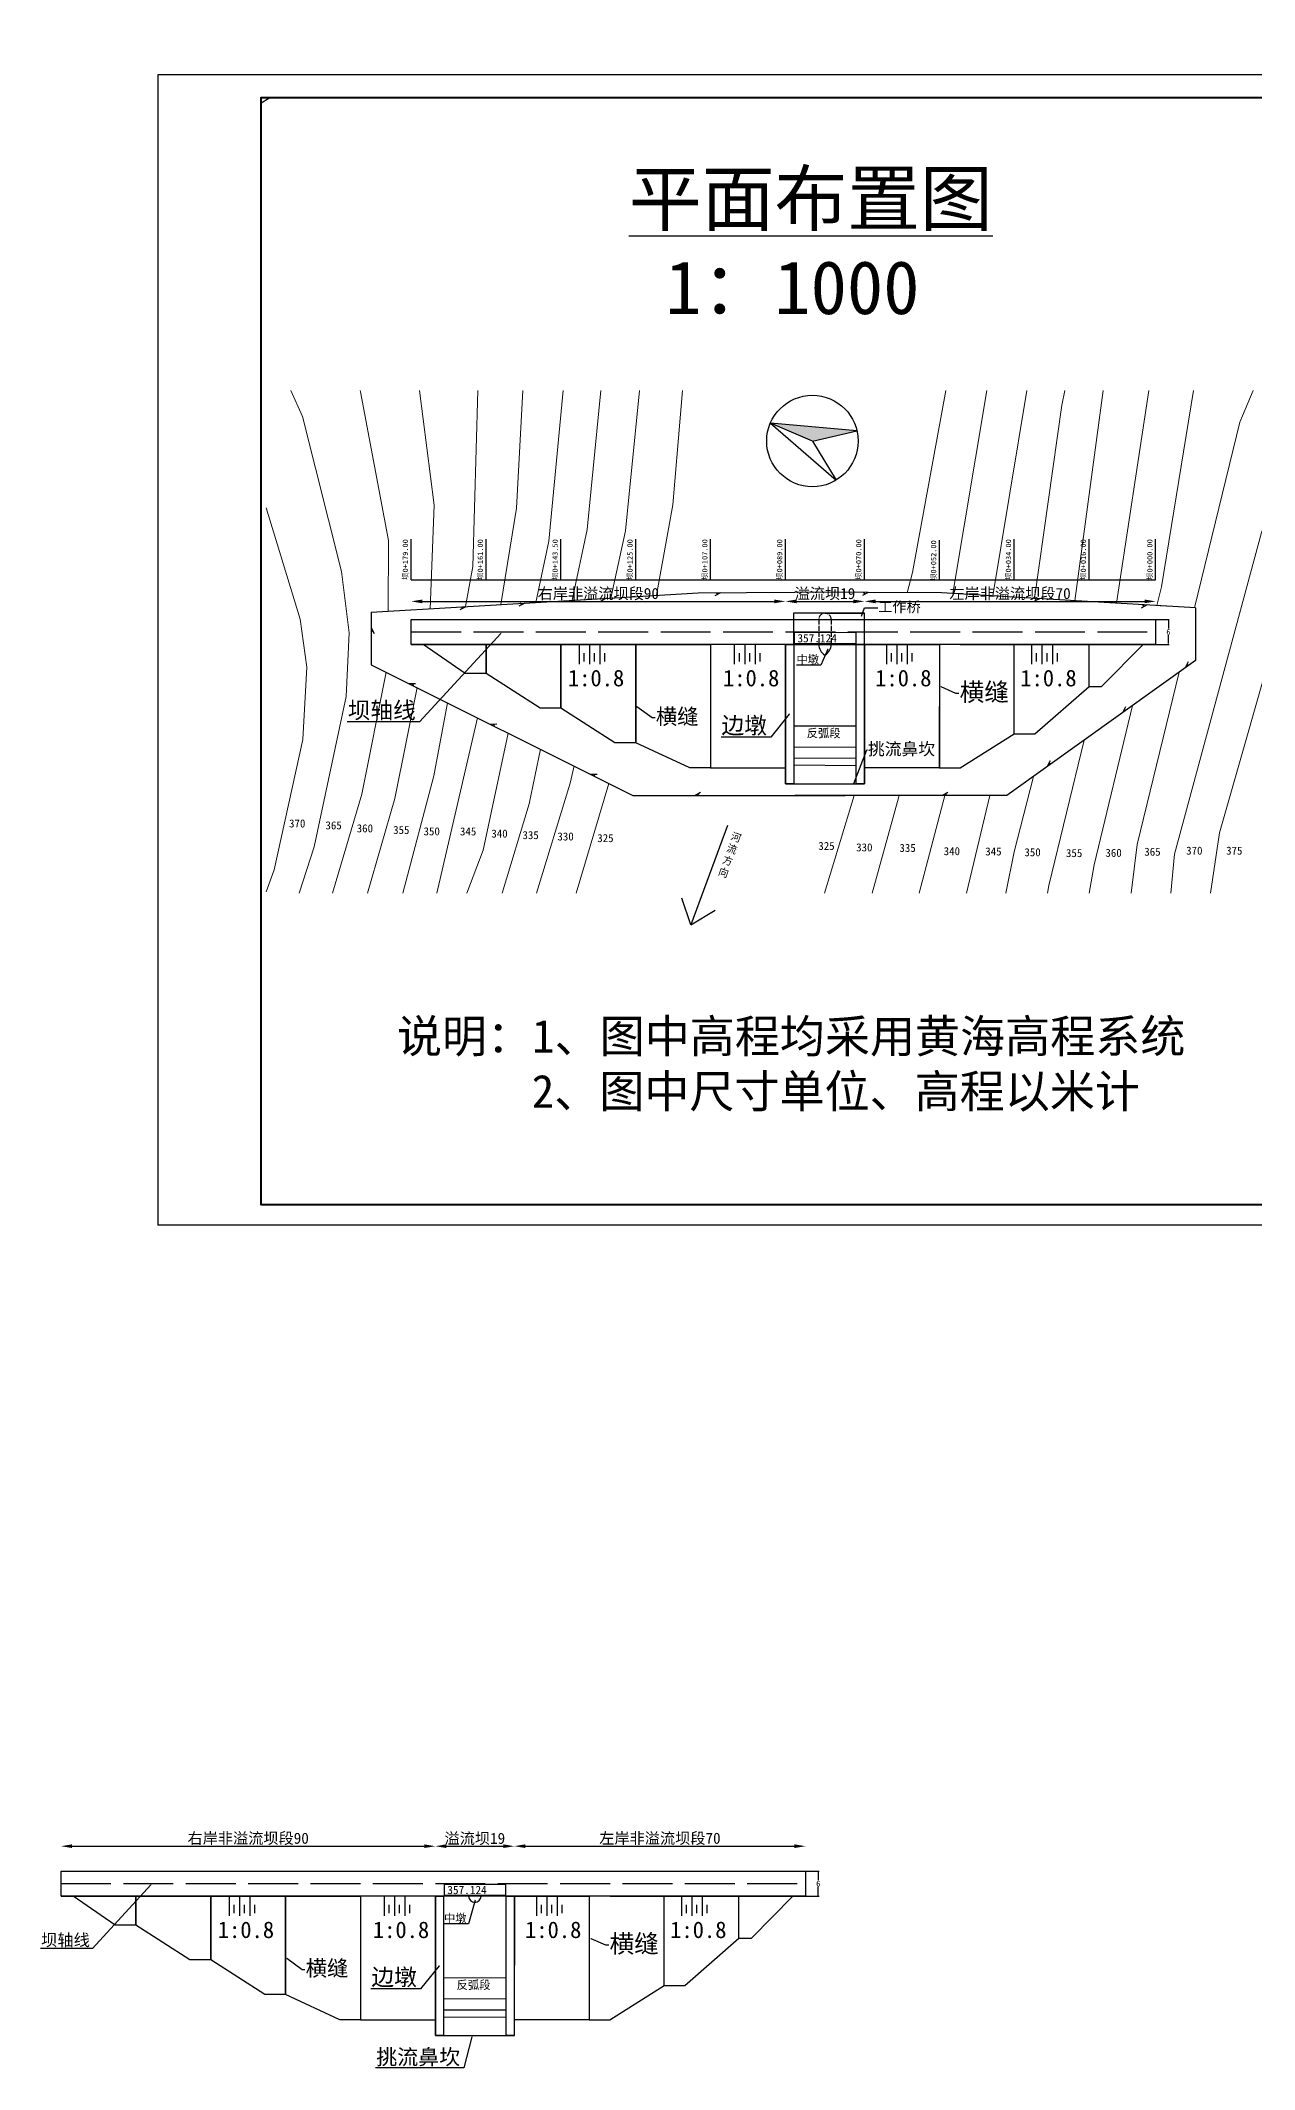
# Model space of a CAD drawing. Extents: x -40496 to 18830, y -938 to 396008.
# Drawn here: x 2795.4 to 3087.3, y -377.3 to 110.3 of the extents above; entities that cross this region are included whole.
import ezdxf
from ezdxf import colors
from ezdxf.entities.mleader import LeaderData, LeaderLine
from ezdxf.math import Vec2, Vec3

# ---------------------------------------------------------------- set-up
doc = ezdxf.new("R2010")
doc.units = 0
doc.header["$MEASUREMENT"] = 0
doc.linetypes.add('ACAD_ISO02W100', pattern=[15, 12, -3])
for name, color, linetype in [('Contour_Line_Intermediate', 7, 'Continuous'), ('Contour_Line_Major', 7, 'Continuous'), ('Contour_Line_Minor', 7, 'Continuous')]:
    doc.layers.add(name, color=color, linetype=linetype)
doc.styles.get("Standard").update_dxf_attribs({"font": 'simfang.ttf'})
doc.dimstyles.get("Standard").update_dxf_attribs({"dimtxt": 0.1, "dimasz": 0.18, "dimexe": 0.18, "dimexo": 0.0625, "dimgap": 0.09, "dimtad": 1, "dimtih": 1, "dimtoh": 1, "dimdec": 4, "dimzin": 0, "dimdsep": 46, "dimtxsty": 'Standard', "dimcen": 0.09, "dimadec": 0, "dimazin": 0, "dimtfac": 1, "dimtdec": 4, "dimtofl": 0, "dimtmove": 0, "dimatfit": 3, "dimfxl": 1, "dimtolj": 1, "dimtzin": 0, "dimarcsym": 0})

# ---------------------------------------------------------------- blocks, each defined once
blk = doc.blocks.new('*D15')
at = {"color": 0, "lineweight": -2, "transparency": 16777216}
for p, q in [((2909.34, 3008.53), (2909.34, 9302.06)), ((2979.34, 3008.22), (2979.34, 9302.06)), ((2912.01, -323.6), (2976.66, -323.6))]:
    blk.add_line(p, q, dxfattribs=at)
at = {"color": 0, "transparency": 16777216}
for points in [[(2912.01, -323.16), (2912.01, -324.05), (2909.34, -323.6)], [(2976.66, -323.16), (2976.66, -324.05), (2979.34, -323.6)]]:
    blk.add_solid(points, dxfattribs=at)
at = {"layer": 'Defpoints', "color": 0, "transparency": 16777216}
for p in [(2979.34, -323.6), (2909.34, -333.72), (2979.34, -334.02)]:
    blk.add_point(p, dxfattribs=at)
at = {"color": 0, "transparency": 16777216, "insert": (2944.34, -321.85), "char_height": 2.6738, "attachment_point": 5}
blk.add_mtext('\\A1;{\\fSimSun|b0|i0|c134|p2;左岸非溢流坝段}70', dxfattribs=at)
blk = doc.blocks.new('*D16')
at = {"color": 0, "lineweight": -2, "transparency": 16777216}
for p, q in [((2800.34, 3008.5), (2800.34, 9302.05)), ((2890.34, 3008.11), (2890.34, 9302.05)), ((2803.01, -323.61), (2887.66, -323.61))]:
    blk.add_line(p, q, dxfattribs=at)
at = {"color": 0, "transparency": 16777216}
for points in [[(2803.01, -323.16), (2803.01, -324.05), (2800.34, -323.61)], [(2887.66, -323.16), (2887.66, -324.05), (2890.34, -323.61)]]:
    blk.add_solid(points, dxfattribs=at)
at = {"layer": 'Defpoints', "color": 0, "transparency": 16777216}
for p in [(2890.34, -323.61), (2800.34, -333.75), (2890.34, -334.13)]:
    blk.add_point(p, dxfattribs=at)
at = {"color": 0, "transparency": 16777216, "insert": (2845.34, -321.85), "char_height": 2.6738, "attachment_point": 5}
blk.add_mtext('\\A1;{\\fSimSun|b0|i0|c134|p2;右岸非溢流坝段}90', dxfattribs=at)
blk = doc.blocks.new('*D17')
at = {"color": 0, "lineweight": -2, "transparency": 16777216}
for p, q in [((2890.34, 3012.69), (2890.34, 9302.05)), ((2909.34, 3012.81), (2909.34, 9302.05)), ((2893.01, -323.61), (2906.66, -323.61))]:
    blk.add_line(p, q, dxfattribs=at)
at = {"color": 0, "transparency": 16777216}
for points in [[(2893.01, -323.16), (2893.01, -324.05), (2890.34, -323.61)], [(2906.66, -323.16), (2906.66, -324.05), (2909.34, -323.61)]]:
    blk.add_solid(points, dxfattribs=at)
at = {"layer": 'Defpoints', "color": 0, "transparency": 16777216}
for p in [(2909.34, -323.61), (2890.34, -329.55), (2909.34, -329.43)]:
    blk.add_point(p, dxfattribs=at)
at = {"color": 0, "transparency": 16777216, "insert": (2899.84, -321.86), "char_height": 2.6738, "attachment_point": 5}
blk.add_mtext('\\A1;{\\fSimSun|b0|i0|c134|p2;溢流坝}19', dxfattribs=at)
blk = doc.blocks.new('*D18')
at = {"color": 0, "lineweight": -2, "transparency": 16777216}
for p, q in [((2979.4, -329.61), (2982.59, -329.61)), ((2982.41, -329.79), (2982.41, -331.81)), ((2979.4, -335.61), (2982.59, -335.61)), ((2982.41, -335.43), (2982.41, -333.41))]:
    blk.add_line(p, q, dxfattribs=at)
at = {"color": 0, "transparency": 16777216}
for points in [[(2982.38, -329.79), (2982.44, -329.79), (2982.41, -329.61)], [(2982.38, -335.43), (2982.44, -335.43), (2982.41, -335.61)]]:
    blk.add_solid(points, dxfattribs=at)
at = {"layer": 'Defpoints', "color": 0, "transparency": 16777216}
for p in [(2979.34, -329.61), (2979.34, -335.61), (2982.41, -335.61)]:
    blk.add_point(p, dxfattribs=at)
at = {"color": 0, "transparency": 16777216, "insert": (2982.41, -332.61), "char_height": 0.1, "width": 0.2943, "attachment_point": 5}
blk.add_mtext('\\A1;{\\H14x;6}', dxfattribs=at)
blk = doc.blocks.new('*D32')
at = {"color": 0, "lineweight": -2, "transparency": 16777216}
for p, q in [((3063.58, -28.79), (3066.77, -28.79)), ((3066.59, -28.97), (3066.59, -30.99)), ((3066.59, -34.61), (3066.59, -32.59)), ((3063.58, -34.79), (3066.77, -34.79))]:
    blk.add_line(p, q, dxfattribs=at)
at = {"color": 0, "transparency": 16777216}
for points in [[(3066.56, -28.97), (3066.62, -28.97), (3066.59, -28.79)], [(3066.56, -34.61), (3066.62, -34.61), (3066.59, -34.79)]]:
    blk.add_solid(points, dxfattribs=at)
at = {"layer": 'Defpoints', "color": 0, "transparency": 16777216}
for p in [(3063.52, -28.79), (3063.52, -34.79), (3066.59, -34.79)]:
    blk.add_point(p, dxfattribs=at)
at = {"color": 0, "transparency": 16777216, "insert": (3066.59, -31.79), "char_height": 0.1, "width": 0.2943, "attachment_point": 5}
blk.add_mtext('\\A1;{\\H14x;6}', dxfattribs=at)
blk = doc.blocks.new('*D51')
at = {"color": 0, "lineweight": -2, "transparency": 16777216}
for p, q in [((2993.52, 3311.04), (2993.52, 9601.21)), ((3063.52, 3311.04), (3063.52, 9601.21)), ((2996.19, -24.45), (3060.85, -24.45))]:
    blk.add_line(p, q, dxfattribs=at)
at = {"color": 0, "transparency": 16777216}
for points in [[(2996.19, -24), (2996.19, -24.9), (2993.52, -24.45)], [(3060.85, -24), (3060.85, -24.9), (3063.52, -24.45)]]:
    blk.add_solid(points, dxfattribs=at)
at = {"layer": 'Defpoints', "color": 0, "transparency": 16777216}
for p in [(3063.52, -24.45), (2993.52, -31.2), (3063.52, -31.2)]:
    blk.add_point(p, dxfattribs=at)
at = {"color": 0, "transparency": 16777216, "insert": (3028.52, -22.7), "char_height": 2.6738, "attachment_point": 5}
blk.add_mtext('\\A1;{\\fSimSun|b0|i0|c134|p2;左岸非溢流坝段}70', dxfattribs=at)
blk = doc.blocks.new('*D52')
at = {"color": 0, "lineweight": -2, "transparency": 16777216}
for p, q in [((2884.52, 3311.29), (2884.52, 9601.21)), ((2974.52, 3311.04), (2974.52, 9601.21)), ((2887.19, -24.45), (2971.85, -24.45))]:
    blk.add_line(p, q, dxfattribs=at)
at = {"color": 0, "transparency": 16777216}
for points in [[(2887.19, -24.01), (2887.19, -24.9), (2884.52, -24.45)], [(2971.85, -24.01), (2971.85, -24.9), (2974.52, -24.45)]]:
    blk.add_solid(points, dxfattribs=at)
at = {"layer": 'Defpoints', "color": 0, "transparency": 16777216}
for p in [(2974.52, -24.45), (2884.52, -30.95), (2974.52, -31.2)]:
    blk.add_point(p, dxfattribs=at)
at = {"color": 0, "transparency": 16777216, "insert": (2929.52, -22.7), "char_height": 2.6738, "attachment_point": 5}
blk.add_mtext('\\A1;{\\fSimSun|b0|i0|c134|p2;右岸非溢流坝段}90', dxfattribs=at)
blk = doc.blocks.new('*D53')
at = {"color": 0, "lineweight": -2, "transparency": 16777216}
for p, q in [((2974.52, 3311.04), (2974.52, 9601.21)), ((2993.52, 3311.04), (2993.52, 9601.21)), ((2977.19, -24.45), (2990.85, -24.45))]:
    blk.add_line(p, q, dxfattribs=at)
at = {"color": 0, "transparency": 16777216}
for points in [[(2977.19, -24.01), (2977.19, -24.9), (2974.52, -24.45)], [(2990.85, -24.01), (2990.85, -24.9), (2993.52, -24.45)]]:
    blk.add_solid(points, dxfattribs=at)
at = {"layer": 'Defpoints', "color": 0, "transparency": 16777216}
for p in [(2993.52, -24.45), (2974.52, -31.2), (2993.52, -31.2)]:
    blk.add_point(p, dxfattribs=at)
at = {"color": 0, "transparency": 16777216, "insert": (2984.02, -22.71), "char_height": 2.6738, "attachment_point": 5}
blk.add_mtext('\\A1;{\\fSimSun|b0|i0|c134|p2;溢流坝}19', dxfattribs=at)

msp = doc.modelspace()

# ---------------------------------------------------------------- hatches: boundary and pattern name
h = msp.add_hatch(color=256)
h.dxf.hatch_style = 1
h.paths.add_polyline_path([(2970.89631, 18.40316), (2981.00382, 14.09169), (2991.71614, 16.54046)])
h = msp.add_hatch(color=250)
h.dxf.hatch_style = 1
h.paths.add_polyline_path([(2970.89631, 18.40316), (2981.00382, 14.09169), (2991.71614, 16.54046)])

# ---------------------------------------------------------------- linework, layer by layer
for p, q in [((2970.89631, 18.40316), (2986.73636, 4.71681)), ((2991.71614, 16.54046), (2970.89631, 18.40316)), ((2981.00382, 14.09169), (2970.89631, 18.40316)), ((2981.00382, 14.09169), (2991.71614, 16.54046)), ((2981.00382, 14.09169), (2986.73636, 4.71681)), ((2884.52001, -19.28359), (2884.52001, -9.49914)), ((2902.52656, -19.28359), (2902.52656, -9.49914)), ((2920.52655, -19.28359), (2920.52655, -9.49914)), ((2938.52655, -19.28359), (2938.52655, -9.49914)), ((2956.52, -19.28359), (2956.52, -9.49914)), ((2974.52001, -19.28359), (2974.52001, -9.49914)), ((2993.52001, -19.28359), (2993.52001, -9.49914)), ((3029.51346, -19.28359), (3029.51346, -9.49914)), ((3047.51346, -19.28359), (3047.51346, -9.49914)), ((3063.52001, -19.28359), (3063.52001, -9.49914)), ((3011.52001, -19.28359), (3011.52001, -9.75578)), ((2884.52001, -19.28359), (3063.52001, -19.28359)), ((2915.81311, -24.63134, 551966.13373), (2925.21504, -24.07509, 551965.31866)), ((2925.21504, -24.07509, 551965.31866), (2934.87849, -23.50337, 551964.48092)), ((2931.51646, -23.67534, 477771.01513), (2930.12496, -24.41554, -427889.64776)), ((2930.82071, -24.04544, 24940.68369), (2930.5346, -23.76037, 388728.32622)), ((2934.87849, -23.50337, 551964.48092), (2953.5669, -22.3977, 551962.86079)), ((2953.5669, -22.3977, 551962.86079), (2976.75877, -22.27545, 62033.20821)), ((2958.91168, -22.37919, 477771.01513), (2957.52017, -23.11939, -427889.64776)), ((2958.21592, -22.74929, 24940.68369), (2957.84817, -22.38287, 492533.68895)), ((3012.05325, -22.3977, 551962.86079), (2976.75877, -22.27545, 62033.20821)), ((2994.40601, -22.33657, 306998.0345), (2993.01451, -23.07678, -598662.62839)), ((2993.71026, -22.70668, -145832.29695), (2993.34251, -22.34026, 321760.70832)), ((3030.74167, -23.50337, 551964.48092), (3012.05325, -22.3977, 551962.86079)), ((3040.40512, -24.07509, 551965.31866), (3030.74167, -23.50337, 551964.48092)), ((3035.57339, -23.78923, 551964.89979), (3034.18189, -24.52943, -353695.7631)), ((3034.87764, -24.15933, 99134.56835), (3034.50989, -23.79291, 566727.57361)), ((3049.80705, -24.63134, 551966.13373), (3040.40512, -24.07509, 551965.31866)), ((2874.90464, -27.05162, 551969.68016), (2896.76104, -25.75852, 551967.78539)), ((2874.90464, -27.05162, 551969.68016), (2874.90464, -39.67277, 551969.68016)), ((2897.65716, -25.77389, 477771.01513), (2896.26566, -26.51409, -427889.64776)), ((2896.96141, -26.14399, 24940.68369), (2896.59366, -25.77757, 492533.68895)), ((2896.76104, -25.75852, 551967.78539), (2915.81311, -24.63134, 551966.13373)), ((2911.83435, -24.86673, 551966.47866), (2910.44285, -25.60694, -353694.18423)), ((2911.1386, -25.23684, 99136.14721), (2910.77085, -24.87042, 566729.15248)), ((2976.52001, -34.78991), (2976.52001, -27.23638)), ((2993.52001, -27.28991), (2976.52001, -27.28991)), ((2984.02001, -27.28991), (2993.52001, -27.28991)), ((2993.52001, -34.78991), (2993.52001, -27.28991)), ((3073.13539, -26.00116), (3049.80705, -24.63134, 551966.13373)), ((3061.47122, -25.31625, 275983.06687), (3060.07972, -26.05645, -629677.59602)), ((3060.77547, -25.68635, -176847.26458), (3060.40772, -25.31993, 290745.74069)), ((3066.11855, -25.59638, 551967.54781), (3064.627, -25.50814, 551967.4185)), ((3073.13539, -26.00116), (3073.13539, -38.62094)), ((2874.90464, -30.77731, 551969.68016), (2875.64484, -32.16882, -353690.98273)), ((2875.27474, -31.47307, 99139.34872), (2874.90832, -31.84082, 566732.35398)), ((2976.7209, -34.61303, -1436431.64712), (2976.7209, -31.88355, -1436431.64712)), ((2976.7209, -31.88355, -1436431.64712), (2991.41023, -31.92905, -1436431.64712)), ((2991.41023, -31.92905, -1436431.64712), (2991.41023, -34.61303, -1436431.64712)), ((2884.52002, -34.78991), (2954.52002, -34.78991)), ((2924.92795, -34.78991), (2924.92795, -39.55736)), ((2926.13919, -38.86104), (2926.13919, -36.87888)), ((2927.42365, -34.78991), (2927.42365, -39.55736)), ((2928.63489, -38.86104), (2928.63489, -36.87888)), ((2929.91918, -34.78991), (2929.91918, -39.55736)), ((2931.13042, -38.86104), (2931.13042, -36.87888)), ((2962.22068, -34.78991), (2962.22068, -39.55736)), ((2963.43192, -38.86104), (2963.43192, -36.87888)), ((2964.71638, -34.78991), (2964.71638, -39.55736)), ((2965.92762, -38.86104), (2965.92762, -36.87888)), ((2967.21191, -34.78991), (2967.21191, -39.55736)), ((2968.42315, -38.86104), (2968.42315, -36.87888)), ((2976.52001, -34.78991), (2991.52001, -34.78991)), ((2991.41023, -34.61303, -1436431.64712), (2976.7209, -34.61303, -1436431.64712)), ((2982.52001, -34.78991), (2985.52001, -34.78991)), ((2998.8035, -34.78991), (2998.8035, -39.55736)), ((3000.01474, -38.86104), (3000.01474, -36.87888)), ((3001.2992, -34.78991), (3001.2992, -39.55736)), ((3002.51044, -38.86104), (3002.51044, -36.87888)), ((3003.79473, -34.78991), (3003.79473, -39.55736)), ((3005.00596, -38.86104), (3005.00596, -36.87888)), ((3016.52453, -34.78991), (3063.52001, -34.78991)), ((3073.13539, -38.62094), (3027.77162, -71.06657, -427889.64776)), ((3033.69725, -34.78991), (3033.69725, -39.55736)), ((3034.90848, -38.86104), (3034.90848, -36.87888)), ((3036.19294, -34.78991), (3036.19294, -39.55736)), ((3037.40418, -38.86104), (3037.40418, -36.87888)), ((3038.68847, -34.78991), (3038.68847, -39.55736)), ((3039.89971, -38.86104), (3039.89971, -36.87888)), ((3070.73964, -40.33446, -22597.73295), (3071.44083, -38.9229, -928258.39584)), ((2874.90464, -39.67277, 551969.68016), (2937.84854, -71.06657, -427889.64776)), ((3071.09024, -39.62868, -475428.06439), (3071.60252, -39.71278, -7835.05913)), ((2884.02034, -44.22009, 106388.41215), (2885.59593, -44.17876, -799272.25073)), ((2884.80813, -44.19943, -346441.91929), (2884.97368, -44.69146, 121151.08597)), ((3055.63404, -51.13848, -586227.61381), (3056.33523, -49.72691, -1491888.2767)), ((3055.98463, -50.43269, -1039057.94525), (3056.49691, -50.51679, -571464.93999)), ((2903.52775, -53.94879, 106388.41215), (2905.10334, -53.90746, -799272.25073)), ((2904.31554, -53.92812, -346441.91929), (2904.48109, -54.42016, 121151.08597)), ((2976.51494, -54.32353), (2991.52168, -54.39239)), ((2976.51327, -62.08121), (2991.52001, -62.15007)), ((2976.51392, -59.38201), (2991.52066, -59.45088)), ((3037.55914, -64.06622, -335569.72519), (3038.26034, -62.65465, -1241230.38808)), ((3037.90974, -63.36043, -788400.05664), (3038.42202, -63.44453, -320807.05137)), ((2927.65563, -65.98898, 106388.41215), (2929.23122, -65.94765, -799272.25073)), ((2928.44342, -65.96832, -346441.91929), (2928.60897, -66.46035, 121151.08597)), ((2976.5129, -63.76769), (2991.52001, -63.8709)), ((2937.84854, -71.06657, -427889.64776), (2988.86139, -71.06657, 62033.20821)), ((2952.70065, -71.06657, -285251.27493), (2954.09215, -70.32636, -1190911.93781)), ((2953.3964, -70.69646, -738081.60637), (2953.76415, -71.06288, -270488.60111)), ((3027.77162, -71.06657, -427889.64776), (2976.75877, -71.06657, 62033.20821)), ((3012.20283, -71.06657, -278368.41546), (3013.59434, -70.32636, -1184029.07835)), ((3012.89859, -70.69646, -731198.7469), (3013.26634, -71.06288, -263605.74164)), ((2960.55534, -78.30421), (2951.80404, -102.17308)), ((2951.80404, -102.17308), (2949.63669, -95.77968)), ((2951.80404, -102.17308), (2957.59038, -98.69582)), ((3214.62645, -174.39655, 9268010.64), (2823.60645, -174.39655, 9268010.64)), ((2800.33776, -335.60877), (2870.33776, -335.60877)), ((2840.7457, -335.60877), (2840.7457, -340.37622)), ((2843.2414, -335.60877), (2843.2414, -340.37622)), ((2845.73693, -335.60877), (2845.73693, -340.37622)), ((2878.03843, -335.60877), (2878.03843, -340.37622)), ((2880.53413, -335.60877), (2880.53413, -340.37622)), ((2883.02966, -335.60877), (2883.02966, -340.37622)), ((2892.53864, -335.43188, -1436431.73905), (2892.53864, -332.70241, -1436431.73905)), ((2892.53864, -332.70241, -1436431.73905), (2907.22798, -332.74791, -1436431.73905)), ((2907.22798, -335.43188, -1436431.73905), (2892.53864, -335.43188, -1436431.73905)), ((2907.22798, -332.74791, -1436431.73905), (2907.22798, -335.43188, -1436431.73905)), ((2914.62125, -335.60877), (2914.62125, -340.37622)), ((2917.11695, -335.60877), (2917.11695, -340.37622)), ((2919.61248, -335.60877), (2919.61248, -340.37622)), ((2932.34228, -335.60877), (2979.33776, -335.60877)), ((2949.515, -335.60877), (2949.515, -340.37622)), ((2952.0107, -335.60877), (2952.0107, -340.37622)), ((2954.50622, -335.60877), (2954.50622, -340.37622)), ((2841.95694, -339.6799), (2841.95694, -337.69774)), ((2844.45264, -339.6799), (2844.45264, -337.69774)), ((2846.94816, -339.6799), (2846.94816, -337.69774)), ((2879.24967, -339.6799), (2879.24967, -337.69774)), ((2881.74537, -339.6799), (2881.74537, -337.69774)), ((2884.2409, -339.6799), (2884.2409, -337.69774)), ((2915.83249, -339.6799), (2915.83249, -337.69774)), ((2918.32819, -339.6799), (2918.32819, -337.69774)), ((2920.82371, -339.6799), (2920.82371, -337.69774)), ((2950.72624, -339.6799), (2950.72624, -337.69774)), ((2953.22193, -339.6799), (2953.22193, -337.69774)), ((2955.71746, -339.6799), (2955.71746, -337.69774)), ((2892.33269, -355.14239), (2907.33943, -355.21125)), ((2892.33167, -360.20087), (2907.33841, -360.26974)), ((2892.33065, -364.58655), (2907.33776, -364.68976)), ((2892.33102, -362.90007), (2907.33776, -362.96893))]:
    msp.add_line(p, q)
at = {"linetype": 'ACAD_ISO02W100', "ltscale": 0.1}
for p, q in [((2982.52001, -28.78991), (2982.52001, -34.78991)), ((2985.52001, -28.78991), (2985.52001, -34.78991))]:
    msp.add_line(p, q, dxfattribs=at)
at = {"linetype": 'ACAD_ISO02W100'}
for p, q in [((2884.52002, -31.78991), (3063.52001, -31.78991)), ((2800.33776, -332.60877), (2979.33776, -332.60877))]:
    msp.add_line(p, q, dxfattribs=at)
at = {"elevation": 9268010.64}
msp.add_lwpolyline([(3214.62645, -174.39655), (3214.62645, 102.11045), (2823.60645, 102.11045), (2823.60645, -174.39655)], dxfattribs=at)
at = {"lineweight": 40, "elevation": 9221194.65613}
msp.add_lwpolyline([(3210.12135, 96.67094), (3210.12135, -169.45727), (2848.48371, -169.45727), (2848.48371, 96.67094)], close=True, dxfattribs=at)
for points in [[(2884.52002, -28.78991), (3063.52001, -28.78991), (3063.52001, -34.78991), (2884.52002, -34.78991), (2884.52002, -28.78991)], [(2902.52657, -34.78991), (2902.52657, -41.7895), (2897.52657, -41.7895), (2887.4176, -34.78991), (2902.52657, -34.78991)], [(2920.52657, -34.78991), (2920.52657, -50.12843), (2915.52657, -50.12843), (2902.52657, -41.7895), (2902.52657, -34.78991), (2920.52657, -34.78991)], [(2938.52657, -34.78991), (2938.52657, -58.46735), (2933.52657, -58.46735), (2920.52657, -50.12843), (2920.52657, -34.78991), (2938.52657, -34.78991)], [(2956.52002, -34.78991), (2956.52657, -64.48991), (2951.52657, -64.48991), (2938.52657, -58.46735), (2938.52657, -34.78991), (2956.52002, -34.78991)], [(2974.52001, -34.78991), (2974.52001, -68.29391), (2993.52001, -68.29391)], [(2974.52001, -34.78991), (2974.52001, -68.29391), (2993.52001, -68.29391), (2993.52001, -34.78991)], [(2974.52001, -34.78991), (2976.52001, -34.78991), (2976.51262, -68.29391), (2974.52001, -68.29391), (2974.52001, -34.78991)], [(2991.52001, -34.78991), (2993.52001, -34.78991), (2993.51262, -68.29391), (2991.52001, -68.29391), (2991.52001, -34.78991)], [(3011.52001, -34.78991), (3011.51346, -64.48991), (3016.51346, -64.48991), (3029.51346, -56.27616), (3029.51346, -34.78991), (3011.52001, -34.78991)], [(3029.51346, -56.27616), (3034.51346, -56.27616), (3047.51346, -44.90328), (3047.51346, -34.78991), (3029.51346, -34.78991)], [(3047.51346, -44.90328), (3050.51346, -44.90328), (3060.50638, -34.78991)], [(3011.51346, -64.48991), (3016.51346, -64.48991)], [(2800.33776, -329.60877), (2979.33776, -329.60877), (2979.33776, -335.60877), (2800.33776, -335.60877), (2800.33776, -329.60877)], [(2818.34431, -335.60877), (2818.34431, -342.60836), (2813.34431, -342.60836), (2803.23534, -335.60877), (2818.34431, -335.60877)], [(2836.34431, -335.60877), (2836.34431, -350.94729), (2831.34431, -350.94729), (2818.34431, -342.60836), (2818.34431, -335.60877), (2836.34431, -335.60877)], [(2854.34431, -335.60877), (2854.34431, -359.28621), (2849.34431, -359.28621), (2836.34431, -350.94729), (2836.34431, -335.60877), (2854.34431, -335.60877)], [(2872.33776, -335.60877), (2872.34431, -365.30877), (2867.34431, -365.30877), (2854.34431, -359.28621), (2854.34431, -335.60877), (2872.33776, -335.60877)], [(2890.33776, -335.60877), (2890.33776, -369.11277), (2909.33776, -369.11277)], [(2890.33776, -335.60877), (2890.33776, -369.11277), (2909.33776, -369.11277), (2909.33776, -335.60877)], [(2890.33776, -335.60877), (2892.33776, -335.60877), (2892.33037, -369.11277), (2890.33776, -369.11277), (2890.33776, -335.60877)], [(2907.33776, -335.60877), (2909.33776, -335.60877), (2909.33037, -369.11277), (2907.33776, -369.11277), (2907.33776, -335.60877)], [(2927.33776, -335.60877), (2927.33121, -365.30877), (2932.33121, -365.30877), (2945.33121, -357.09502), (2945.33121, -335.60877), (2927.33776, -335.60877)], [(2945.33121, -357.09502), (2950.33121, -357.09502), (2963.33121, -345.72214), (2963.33121, -335.60877), (2945.33121, -335.60877)], [(2963.33121, -345.72214), (2966.33121, -345.72214), (2976.32414, -335.60877)], [(2927.33121, -365.30877), (2932.33121, -365.30877)]]:
    msp.add_lwpolyline(points)
for points in [[(2974.52001, -34.78991), (2956.52002, -34.78991), (2956.52002, -64.48991), (2974.52001, -64.48991)], [(2993.52001, -34.78991), (3011.52001, -34.78991), (3011.52001, -64.48991), (2993.52001, -64.48991)], [(2890.33776, -335.60877), (2872.33776, -335.60877), (2872.33776, -365.30877), (2890.33776, -365.30877)], [(2909.33776, -335.60877), (2927.33776, -335.60877), (2927.33776, -365.30877), (2909.33776, -365.30877)]]:
    msp.add_lwpolyline(points, close=True)
msp.add_circle((2981.00382, 14.09169), 10.98865)
at = {"linetype": 'ACAD_ISO02W100', "ltscale": 0.1}
msp.add_arc((2984.02001, -28.78991), 1.5, 0, 180, dxfattribs=at)
for centre, radius, start, end in [((2985.52001, -34.78991), 3, 180, 240), ((2982.52001, -34.78991), 3, 300, 0), ((2899.83776, -335.60877), 1.5, 180, 0)]:
    msp.add_arc(centre, radius, start, end)
at = {"layer": 'Contour_Line_Intermediate', "color": 0, "lineweight": 0}
for points in [[(2878.98118, -26.81044, 1944000), (2879.10077, -9.85584, 1944000), (2872.3471, 25.90434, 1944000), (2872.22965, 26.21829, 1944000)], [(3087.00581, 26.21829, 1944000), (3083.7344, 18.6503, 1944000), (3072.89953, -25.99757, 1944000)], [(2865.62243, -94.57057, 1944000), (2872.67274, -70.76751, 1944000), (2878.50646, -41.46921, 1944000)], [(3069.14326, -41.47624, 1944000), (3059.09432, -82.88552, 1944000), (3057.64204, -94.57057, 1944000)]]:
    msp.add_polyline3d(points, dxfattribs=at)
at = {"layer": 'Contour_Line_Major', "color": 0, "lineweight": 0}
for points in [[(2923.24464, -24.19166, -1296000), (2926.84891, -7.17463, -1296000), (2930.15161, 26.21829, -1296000)], [(3032.5352, 26.21829, -1296000), (3024.35315, -23.13671, -1296000)], [(2906.40833, -94.57057, -1296000), (2912.87994, -73.12711, -1296000), (2915.66031, -60, -1296000)], [(3012.84898, -71.06657, -1296000), (3006.68229, -94.57057, -1296000)]]:
    msp.add_polyline3d(points, dxfattribs=at)
at = {"layer": 'Contour_Line_Minor', "color": 7}
msp.add_polyline3d([(2848.48371, 95.33073, 8123431.68), (2850.34158, 96.4576, 8123431.68), (2850.61542, 96.67094, 8123431.68)], dxfattribs=at)
at = {"layer": 'Contour_Line_Minor', "color": 0, "lineweight": 0}
for points in [[(2857.58194, -94.57057, 2592000), (2861.17338, -83.46545, 2592000), (2868.8972, -47.29275, 2592000), (2869.6237, -31.98417, 2592000), (2867.78179, -17.30037, 2592000), (2858.37803, 19.94353, 2592000), (2855.6285, 26.21829, 2592000)], [(2897.57524, -25.71035, 648000), (2899.38168, -16.07138, 648000), (2900.52865, 26.21829, 648000)], [(2906.10853, -25.20549, 0), (2909.8863, -2.06311, 0), (2911.37942, 26.21829, 0)], [(2914.52467, -24.70757, -648000), (2917.66046, -10.01373, -648000), (2921.05766, 26.21829, -648000)], [(2932.50287, -23.64392, -1944000), (2936.0296, -7.51622, -1944000), (2939.38844, 26.21829, -1944000)], [(2943.55165, -22.99023, -2592000), (2947.45016, -1.22704, -2592000), (2949.78496, 26.21829, -2592000)], [(3013.07871, 26.21829, -2592000), (3005.02933, -17.49839, -2592000), (3003.76149, -22.36898, -2592000)], [(3022.93744, 26.21829, -1944000), (3014.79353, -22.57538, -1944000)], [(3041.71639, 26.21829, -648000), (3040.99787, 22.7244, -648000), (3034.3909, -23.72612, -648000)], [(3050.92453, 26.21829, 0), (3044.07932, -24.29501, 0)], [(3061.85175, 26.21829, 648000), (3054.14878, -24.88821, 648000)], [(3102.04739, 19.41487, 2592000), (3097.60781, 14.73172, 2592000), (3088.94697, -7.9291, 2592000), (3068.08913, -85.19401, 2592000), (3067.18434, -94.57057, 2592000)], [(2849.68622, -94.22187, 3240000), (2851.59411, -88.96471, 3240000), (2858.47671, -57.63443, 3240000), (2859.42636, -40.26074, 3240000), (2857.83393, -28.70024, 3240000), (2849.68622, -1.97762, 3240000)], [(3102.04739, -7.55037, 3240000), (3093.90433, -27.5635, 3240000), (3078.89059, -80.05423, 3240000), (3076.71948, -94.57057, 3240000)], [(2882.55412, -94.57057, 648000), (2889.95369, -66.37814, 648000), (2893.24429, -48.81983, 648000)], [(2890.67046, -94.57057, 0), (2900.49769, -52.43752, 0)], [(2897.89289, -94.57057, -648000), (2901.82834, -84.20059, -648000), (2907.82675, -56.09295, -648000)], [(3046.30218, -57.81292, 648000), (3037.80995, -92.74996, 648000), (3037.48894, -94.57057, 648000)], [(2914.65184, -94.57057, -1944000), (2922.77855, -68.11306, -1944000), (2923.67819, -63.99899, -1944000)], [(2924.17498, -94.57057, -2592000), (2932.06016, -68.17956, -2592000)], [(3034.12311, -66.52377, 0), (3029.49295, -84.62376, 0), (3027.51711, -94.57057, 0)], [(2991.07388, -71.06657, -2592000), (2983.92494, -94.57057, -2592000)], [(3001.83406, -71.06657, -1944000), (2995.35228, -94.57057, -1944000)], [(3023.62661, -71.06657, -648000), (3018.04942, -94.57057, -648000)]]:
    msp.add_polyline3d(points, dxfattribs=at)
at = {"layer": 'Contour_Line_Minor', "lineweight": 0}
for points in [[(2889.08504, -26.21266, 1296000), (2890.02727, -1.36028, 1296000), (2886.56596, 26.21829, 1296000)], [(3072.61526, 26.21829, 1296000), (3064.90053, -20.97403, 1296000), (3063.81314, -25.45998, 1296000)], [(2873.99689, -94.57057, 1296000), (2880.58001, -71.80652, 1296000), (2885.93839, -45.17595, 1296000)], [(3057.99861, -49.44725, 1296000), (3048.70641, -87.78137, 1296000), (3047.57309, -94.57057, 1296000)]]:
    msp.add_polyline3d(points, dxfattribs=at)

# ---------------------------------------------------------------- texts
at = {"attachment_point": 1}
for s, width, gutter_width, heights, insert, char_height in [('{\\fSimSun|b0|i0|c134|p2;\\L平面布置图\\P\\l 1：1000}', 210.5262846, 2.56509, [0], (2936.90103, 78.80269, 6632223.44339), 12.8254397), ('357.124', 6.7529582, 1, [0], (2977.39695, -32.3071, -1436431.64712), 1.9922), ('1:0.8', 12.3496849, 2, [0], (2922.20621, -40.88053), 3.9844), ('1:0.8', 12.3496849, 2, [0], (2959.49894, -40.88053), 3.9844), ('1:0.8', 12.3496849, 2, [0], (2996.08176, -40.88053), 3.9844), ('1:0.8', 12.3496849, 2, [0], (3030.97551, -40.88053), 3.9844), ('{\\fSimSun|b0|i0|c134|p2;反弧段}', 11.8324414, 1, [0], (2979.62545, -55.13647, -1033199.93388), 1.9921999), ('370', 6.1932585, 0.64103, [1.18365], (2855.16556, -76.85759, 331483.76186), 1.923077), ('365', 6.1932585, 0.64103, [1.18365], (2863.92005, -77.31472, 331483.76186), 1.923077), ('360', 6.1932585, 0.64103, [1.18365], (2871.43334, -78.03309, 331483.76186), 1.923077), ('355', 6.1932585, 0.64103, [1.18365], (2880.18783, -78.42495, 331483.76186), 1.923077), ('350', 6.1932585, 0.64103, [0], (2887.50511, -78.75146, 331483.76186), 1.923077), ('345', 6.1932585, 0.64103, [0], (2896.26055, -78.7699, 331483.76186), 1.923077), ('340', 6.1932585, 0.64103, [0], (2903.80707, -79.29224, 331483.76186), 1.923077), ('335', 6.1932585, 0.64103, [0], (2911.28913, -79.65934, 331483.76186), 1.923077), ('330', 6.1932585, 0.64103, [0], (2919.69037, -79.98483, 331483.76186), 1.923077), ('325', 6.1932585, 0.64103, [0], (2929.27145, -80.37644, 331483.76186), 1.923077), ('325', 6.1932585, 0.64103, [0], (2982.41877, -82.26516, 331483.76186), 1.923077), ('330', 6.1932585, 0.64103, [0], (2991.5212, -82.60639, 331483.76186), 1.923077), ('335', 6.1932585, 0.64103, [0], (3001.91591, -82.73568, 331483.76186), 1.923077), ('340', 6.1932585, 0.64103, [0], (3012.56821, -83.51957, 331483.76186), 1.923077), ('345', 6.1932585, 0.64103, [0], (3022.55987, -83.58534, 331483.76186), 1.923077), ('350', 6.1932585, 0.64103, [0], (3031.96777, -83.78122, 331483.76186), 1.923077), ('355', 6.1932585, 0.64103, [1.18365], (3041.96357, -83.97715, 331483.76186), 1.923077), ('360', 6.1932585, 0.64103, [1.18365], (3051.45047, -83.9125, 331483.76186), 1.923077), ('365', 6.1932585, 0.64103, [1.18365], (3060.8005, -83.65187, 331483.76186), 1.923077), ('370', 6.1932585, 0.64103, [1.18365], (3070.86341, -83.39363, 331483.76186), 1.923077), ('375', 6.1932585, 0.64103, [1.18365], (3080.46922, -83.39307, 331483.76186), 1.923077), ('{\\fSimSun|b0|i0|c134|p2;说明：1、图中高程均采用黄海高程系统\\P      2、图中尺寸单位、高程以米计}', 267.0219398, 3.97131, [0], (2881.09503, -124.96858, -4103155.40735), 7.942616), ('357.124', 6.7529586, 1, [0], (2893.2147, -333.12595, -1436431.73905), 1.9922), ('1:0.8', 12.3496857, 2, [0], (2838.02396, -341.69939), 3.9844), ('1:0.8', 12.3496857, 2, [0], (2875.31669, -341.69939), 3.9844), ('1:0.8', 12.3496857, 2, [0], (2911.89951, -341.69939), 3.9844), ('1:0.8', 12.3496857, 2, [0], (2946.79326, -341.69939), 3.9844), ('{\\fSimSun|b0|i0|c134|p2;反弧段}', 11.8324421, 1, [0], (2895.4432, -355.95533, -1033200), 1.9922)]:
    msp.add_mtext_dynamic_manual_height_columns(s, width=width, gutter_width=gutter_width, heights=heights, dxfattribs=dict(at, insert=insert, char_height=char_height))
for s, width, gutter_width, heights, insert, char_height, attachment_point, rotation in [('{\\fSimSun|b0|i0|c134|p2;坝}0+179.00', 20.0276821, 0.64103, [9.45651], (2883.19011, -19.28359, -258483.46378), 1.2770512, 4, 90), ('{\\fSimSun|b0|i0|c134|p2;坝}0+161.00', 20.0276821, 0.64103, [9.45651], (2901.19666, -19.28359, -258483.46378), 1.2770512, 4, 90), ('{\\fSimSun|b0|i0|c134|p2;坝}0+143.50', 20.0276821, 0.64103, [9.45651], (2919.19666, -19.28359, -258483.46378), 1.2770512, 4, 90), ('{\\fSimSun|b0|i0|c134|p2;坝}0+125.00', 20.0276821, 0.64103, [9.45651], (2937.19666, -19.28359, -258483.46378), 1.2770512, 4, 90), ('{\\fSimSun|b0|i0|c134|p2;坝}0+107.00', 20.0276821, 0.64103, [9.45651], (2955.19011, -19.28359, -258483.46378), 1.2770512, 4, 90), ('{\\fSimSun|b0|i0|c134|p2;坝}0+089.00', 20.0276821, 0.64103, [9.45651], (2973.19012, -19.28359, -258483.46378), 1.2770512, 4, 90), ('{\\fSimSun|b0|i0|c134|p2;坝}0+070.00', 20.0276821, 0.64103, [9.45651], (2992.19012, -19.28359, -258483.46378), 1.2770512, 4, 90), ('{\\fSimSun|b0|i0|c134|p2;坝}0+052.00', 20.0276821, 0.64103, [9.45651], (3010.19012, -19.54024, -258483.46378), 1.2770512, 4, 90), ('{\\fSimSun|b0|i0|c134|p2;坝}0+034.00', 20.0276821, 0.64103, [9.45651], (3028.18357, -19.28359, -258483.46378), 1.2770512, 4, 90), ('{\\fSimSun|b0|i0|c134|p2;坝}0+016.00', 20.0276821, 0.64103, [9.45651], (3046.18357, -19.28359, -258483.46378), 1.2770512, 4, 90), ('{\\fSimSun|b0|i0|c134|p2;坝}0+000.00', 20.0276821, 0.64103, [9.45651], (3062.19012, -19.28359, -258483.46378), 1.2770512, 4, 90), ('{\\fSimSun|b0|i0|c134|p2;河流方向}', 1.7948717, 0.89744, [14.96925], (2961.78481, -79.8906), 1.7948717, 1, 340.5740624)]:
    msp.add_mtext_dynamic_manual_height_columns(s, width=width, gutter_width=gutter_width, heights=heights, dxfattribs=dict(insert=insert, char_height=char_height, attachment_point=attachment_point, rotation=rotation))

# ---------------------------------------------------------------- dimensions: what is measured, and where the dimension line sits
for base, p1, p2, text, picture, middle in [((2974.52011, -24.45394), (2884.52002, -30.95215), (2974.52011, -31.20045), '{\\fSimSun|b0|i0|c134|p2;右岸非溢流坝段}90', '*D52', (2929.52007, -22.6988)), ((2993.52011, -24.45394), (2974.52011, -31.20045), (2993.52011, -31.20045), '{\\fSimSun|b0|i0|c134|p2;溢流坝}19', '*D53', (2984.02011, -22.70626)), ((3063.52011, -24.4502), (2993.52011, -31.20045), (3063.52011, -31.20045), '{\\fSimSun|b0|i0|c134|p2;左岸非溢流坝段}70', '*D51', (3028.52011, -22.69505)), ((2890.33776, -323.60877), (2800.33776, -333.74598), (2890.33776, -334.13335), '{\\fSimSun|b0|i0|c134|p2;右岸非溢流坝段}90', '*D16', (2845.33776, -321.85363)), ((2909.33737, -323.60877), (2890.33776, -329.55464), (2909.33737, -329.43212), '{\\fSimSun|b0|i0|c134|p2;溢流坝}19', '*D17', (2899.83757, -321.86109)), ((2979.33776, -323.60293), (2909.33776, -333.71751), (2979.33776, -334.02377), '{\\fSimSun|b0|i0|c134|p2;左岸非溢流坝段}70', '*D15', (2944.33776, -321.84779))]:
    dim = msp.add_linear_dim(base=base, p1=p1, p2=p2, text=text, dimstyle='Standard', override={"dimscale": 53475.905951, "dimtxt": 5e-05, "dimasz": 5e-05, "dimgap": 0})
    dim.commit()
    dim.dimension.update_dxf_attribs({"geometry": picture, "text_midpoint": middle})
for base, p1, p2, picture, middle in [((3066.59294, -34.78991), (3063.52001, -28.78991), (3063.52001, -34.78991), '*D32', (3066.59294, -31.78991)), ((2982.41069, -335.60877), (2979.33776, -329.60877), (2979.33776, -335.60877), '*D18', (2982.41069, -332.60877))]:
    dim = msp.add_linear_dim(base=base, p1=p1, p2=p2, angle=90, text='{\\H14x;6}', dimstyle='Standard')
    dim.commit()
    dim.dimension.update_dxf_attribs({"geometry": picture, "text_midpoint": middle})

# ---------------------------------------------------------------- leaders
ml = msp.add_multileader_mtext('Standard')
ml.set_content('工作桥', color=256)
ml.set_leader_properties()
ml.build(insert=Vec2(0, 0))
ml.multileader.update_dxf_attribs({"text_right_attachment_type": 6, "dogleg_length": 0.36, "arrow_head_size": 0.18})
ctx = ml.context
ctx.base_point, ctx.char_height, ctx.arrow_head_size, ctx.landing_gap_size, ctx.plane_origin = Vec3(2996.71447, -25.9985, -1657418.80929), 2.5, 0.18, 0.09, Vec3(2992.73709, -28.15751, -1657418.80929)
ctx.right_attachment = 6
notes = []
notes.append((ctx, [(0, (1, 1, 0), (2993.50688, -25.9985, -1657418.80929), (1, 0), 3.20759, [(0, [(2992.73709, -28.15751, -1657418.80929)], 0, [])])]))
ctx.mtext.insert, ctx.mtext.flow_direction = Vec3(2996.80447, -24.52707, -1657418.80929), 5
ml = msp.add_multileader_mtext('Standard')
ml.set_content('{\\fSimSun|b0|i0|c134|p2;坝轴线}', color=256)
ml.set_leader_properties()
ml.build(insert=Vec2(0, 0))
ml.multileader.update_dxf_attribs({"text_right_attachment_type": 6, "dogleg_length": 0.36, "arrow_head_size": 0.35951})
ctx = ml.context
ctx.base_point, ctx.char_height, ctx.arrow_head_size, ctx.landing_gap_size, ctx.plane_origin = Vec3(2868.91113, -50.91228, -1033199.93388), 3.9945473, 0.35951, 0.17975, Vec3(2906.3267, -31.87947, -1033199.93388)
ctx.right_attachment, ctx.text_align_type = 6, 2
notes.append((ctx, [(0, (1, 1, 0), (2886.52575, -53.4072, -1033199.93388), (-1, 0), 0.71902, [(0, [(2906.3267, -31.87947, -1033199.93388)], 0, [])])]))
ctx.mtext.insert, ctx.mtext.alignment, ctx.mtext.flow_direction = Vec3(2885.62697, -48.61375, -1033199.93388), 3, 5
ml = msp.add_multileader_mtext('Standard')
ml.set_content('{\\fSimSun|b0|i0|c134|p2;中墩}', color=256)
ml.set_leader_properties()
ml.build(insert=Vec2(0, 0))
ml.multileader.update_dxf_attribs({"text_right_attachment_type": 6, "dogleg_length": 0.36, "arrow_head_size": 0.17821})
ctx = ml.context
ctx.base_point, ctx.char_height, ctx.arrow_head_size, ctx.landing_gap_size, ctx.plane_origin = Vec3(2977.32629, -38.55052, -513467.57731), 1.9801203, 0.17821, 0.08911, Vec3(2989.96593, -26.7087, -513467.57731)
ctx.right_attachment, ctx.text_align_type = 6, 2
notes.append((ctx, [(0, (1, 1, 0), (2983.03799, -39.79832, -513467.57731), (-1, 0), 0.35642, [(0, [(2984.74326, -35.73147, -513467.57731)], 0, [])])]))
ctx.mtext.insert, ctx.mtext.alignment, ctx.mtext.flow_direction = Vec3(2982.59247, -37.42218, -513467.57731), 3, 5
ml = msp.add_multileader_mtext('Standard')
ml.set_content('{\\fSimSun|b0|i0|c134|p2;横缝}', color=256)
ml.set_leader_properties()
ml.build(insert=Vec2(0, 0))
ml.multileader.update_dxf_attribs({"text_right_attachment_type": 6, "dogleg_length": 0.36, "arrow_head_size": 0.39114})
ctx = ml.context
ctx.base_point, ctx.char_height, ctx.arrow_head_size, ctx.landing_gap_size, ctx.plane_origin = Vec3(3016.20176, -46.53084), 4.3459787, 0.39114, 0.19557, Vec3(3007.91547, -26.8682)
ctx.right_attachment = 6
notes.append((ctx, [(0, (1, 1, 0), (3015.41949, -46.53084), (1, 0), 0.78228, [(0, [(3011.52001, -44.7718)], 0, [])])]))
ctx.mtext.insert, ctx.mtext.flow_direction = Vec3(3016.39733, -44.04222), 5
ml = msp.add_multileader_mtext('Standard')
ml.set_content('{\\fSimSun|b0|i0|c134|p2;横缝}', color=256)
ml.set_leader_properties()
ml.build(insert=Vec2(0, 0))
ml.multileader.update_dxf_attribs({"text_right_attachment_type": 6, "dogleg_length": 0.36, "arrow_head_size": 0.33874})
ctx = ml.context
ctx.base_point, ctx.char_height, ctx.arrow_head_size, ctx.landing_gap_size, ctx.plane_origin = Vec3(2943.17443, -52.38833), 3.7637743, 0.33874, 0.16937, Vec3(2935.9982, -35.35978)
ctx.right_attachment = 6
notes.append((ctx, [(0, (1, 1, 0), (2942.49695, -52.38833), (1, 0), 0.67748, [(0, [(2938.52657, -49.48616)], 0, [])])]))
ctx.mtext.insert, ctx.mtext.flow_direction = Vec3(2943.3438, -50.2331), 5
ml = msp.add_multileader_mtext('Standard')
ml.set_content('{\\fSimSun|b0|i0|c134|p2;边墩}', color=256)
ml.set_leader_properties()
ml.build(insert=Vec2(0, 0))
ml.multileader.update_dxf_attribs({"text_right_attachment_type": 6, "dogleg_length": 0.36, "arrow_head_size": 0.36063})
ctx = ml.context
ctx.base_point, ctx.char_height, ctx.arrow_head_size, ctx.landing_gap_size, ctx.plane_origin = Vec3(2958.85769, -54.52352), 4.0070525, 0.36063, 0.18032, Vec3(2987.58916, -29.35144)
ctx.right_attachment, ctx.text_align_type = 6, 2
notes.append((ctx, [(0, (1, 1, 0), (2970.97577, -57.05983), (-1, 0), 0.72127, [(0, [(2975.67871, -51.29758)], 0, [])])]))
ctx.mtext.insert, ctx.mtext.alignment, ctx.mtext.flow_direction = Vec3(2970.07419, -52.25136), 3, 5
ml = msp.add_multileader_mtext('Standard')
ml.set_content('挑流鼻坎', color=256)
ml.set_leader_properties()
ml.build(insert=Vec2(0, 0))
ml.multileader.update_dxf_attribs({"text_right_attachment_type": 6, "dogleg_length": 0.36, "arrow_head_size": 0.11538})
ctx = ml.context
ctx.base_point, ctx.char_height, ctx.arrow_head_size, ctx.landing_gap_size, ctx.plane_origin = Vec3(2994.28326, -60.16552), 2.961538, 0.11538, 0.05769, Vec3(2990.90899, -68.29391)
ctx.right_attachment = 6
notes.append((ctx, [(0, (1, 1, 0), (2994.05249, -60.16552), (1, 0), 0.23077, [(0, [(2990.90899, -68.29391)], 0, [])])]))
ctx.mtext.insert, ctx.mtext.flow_direction = Vec3(2994.34095, -58.4309), 5
ml = msp.add_multileader_mtext('Standard')
ml.set_content('{\\fSimSun|b0|i0|c134|p2;坝轴线}', color=256)
ml.set_leader_properties()
ml.build(insert=Vec2(0, 0))
ml.multileader.update_dxf_attribs({"text_right_attachment_type": 6, "dogleg_length": 0.36, "arrow_head_size": 0.25819})
ctx = ml.context
ctx.base_point, ctx.char_height, ctx.arrow_head_size, ctx.landing_gap_size, ctx.plane_origin = Vec3(2795.27367, -346.36714, -1033200), 2.868768, 0.25819, 0.12909, Vec3(2822.14445, -332.69832, -1033200)
ctx.right_attachment, ctx.text_align_type = 6, 2
notes.append((ctx, [(0, (1, 1, 0), (2807.92398, -348.15892, -1033200), (-1, 0), 0.51638, [(0, [(2822.14445, -332.69832, -1033200)], 0, [])])]))
ctx.mtext.insert, ctx.mtext.alignment, ctx.mtext.flow_direction = Vec3(2807.2785, -344.7164, -1033200), 3, 5
ml = msp.add_multileader_mtext('Standard')
ml.set_content('{\\fSimSun|b0|i0|c134|p2;中墩}', color=256)
ml.set_leader_properties()
ml.build(insert=Vec2(0, 0))
ml.multileader.update_dxf_attribs({"text_right_attachment_type": 6, "dogleg_length": 0.36, "arrow_head_size": 0.17821})
ctx = ml.context
ctx.base_point, ctx.char_height, ctx.arrow_head_size, ctx.landing_gap_size, ctx.plane_origin = Vec3(2892.56627, -341.03808, -513467.61017), 1.9801205, 0.17821, 0.08911, Vec3(2905.20591, -327.3619, -513467.61017)
ctx.right_attachment, ctx.text_align_type = 6, 2
notes.append((ctx, [(0, (1, 1, 0), (2898.27798, -342.28589, -513467.61017), (-1, 0), 0.35642, [(0, [(2899.98324, -336.38466, -513467.61017)], 0, [])])]))
ctx.mtext.insert, ctx.mtext.alignment, ctx.mtext.flow_direction = Vec3(2897.83245, -339.90974, -513467.61017), 3, 5
ml = msp.add_multileader_mtext('Standard')
ml.set_content('{\\fSimSun|b0|i0|c134|p2;横缝}', color=256)
ml.set_leader_properties()
ml.build(insert=Vec2(0, 0))
ml.multileader.update_dxf_attribs({"text_right_attachment_type": 6, "dogleg_length": 0.36, "arrow_head_size": 0.39114})
ctx = ml.context
ctx.base_point, ctx.char_height, ctx.arrow_head_size, ctx.landing_gap_size, ctx.plane_origin = Vec3(2932.01951, -347.3497), 4.345979, 0.39114, 0.19557, Vec3(2923.73322, -327.68706)
ctx.right_attachment = 6
notes.append((ctx, [(0, (1, 1, 0), (2931.23724, -347.3497), (1, 0), 0.78228, [(0, [(2927.33776, -345.59065)], 0, [])])]))
ctx.mtext.insert, ctx.mtext.flow_direction = Vec3(2932.21508, -344.86108), 5
ml = msp.add_multileader_mtext('Standard')
ml.set_content('{\\fSimSun|b0|i0|c134|p2;横缝}', color=256)
ml.set_leader_properties()
ml.build(insert=Vec2(0, 0))
ml.multileader.update_dxf_attribs({"text_right_attachment_type": 6, "dogleg_length": 0.36, "arrow_head_size": 0.33874})
ctx = ml.context
ctx.base_point, ctx.char_height, ctx.arrow_head_size, ctx.landing_gap_size, ctx.plane_origin = Vec3(2858.99217, -353.20719), 3.7637745, 0.33874, 0.16937, Vec3(2851.81595, -336.17864)
ctx.right_attachment = 6
notes.append((ctx, [(0, (1, 1, 0), (2858.31469, -353.20719), (1, 0), 0.67748, [(0, [(2854.34431, -350.30501)], 0, [])])]))
ctx.mtext.insert, ctx.mtext.flow_direction = Vec3(2859.16154, -351.05195), 5
ml = msp.add_multileader_mtext('Standard')
ml.set_content('{\\fSimSun|b0|i0|c134|p2;边墩}', color=256)
ml.set_leader_properties()
ml.build(insert=Vec2(0, 0))
ml.multileader.update_dxf_attribs({"text_right_attachment_type": 6, "dogleg_length": 0.36, "arrow_head_size": 0.36063})
ctx = ml.context
ctx.base_point, ctx.char_height, ctx.arrow_head_size, ctx.landing_gap_size, ctx.plane_origin = Vec3(2874.67543, -355.34238), 4.0070528, 0.36063, 0.18032, Vec3(2903.40691, -330.1703)
ctx.right_attachment, ctx.text_align_type = 6, 2
notes.append((ctx, [(0, (1, 1, 0), (2886.79352, -357.87869), (-1, 0), 0.72127, [(0, [(2891.49645, -352.11644)], 0, [])])]))
ctx.mtext.insert, ctx.mtext.alignment, ctx.mtext.flow_direction = Vec3(2885.89194, -353.07022), 3, 5
ml = msp.add_multileader_mtext('Standard')
ml.set_content('{\\fSimSun|b0|i0|c134|p2;挑流鼻坎}', color=256)
ml.set_leader_properties()
ml.build(insert=Vec2(0, 0))
ml.multileader.update_dxf_attribs({"text_right_attachment_type": 6, "dogleg_length": 0.36, "arrow_head_size": 0.33317})
ctx = ml.context
ctx.base_point, ctx.char_height, ctx.arrow_head_size, ctx.landing_gap_size, ctx.plane_origin = Vec3(2875.43178, -374.51506), 3.7018971, 0.33317, 0.16659, Vec3(2910.10563, -348.93667)
ctx.right_attachment, ctx.text_align_type = 6, 2
notes.append((ctx, [(0, (1, 1, 0), (2897.15364, -376.83753), (-1, 0), 0.66634, [(0, [(2899.2336, -369.11277)], 0, [])])]))
ctx.mtext.insert, ctx.mtext.alignment, ctx.mtext.flow_direction = Vec3(2896.32071, -372.39526), 3, 5
for ctx, leaders in notes:
    for number, flags, end, landing, length, lines in leaders:
        leader = LeaderData()
        leader.index, (leader.has_last_leader_line, leader.has_dogleg_vector, leader.attachment_direction) = number, flags
        leader.last_leader_point, leader.dogleg_vector, leader.dogleg_length = Vec3(end), Vec3(landing), length
        for number, points, colour, breaks in lines:
            line = LeaderLine()
            line.index, line.vertices, line.color, line.breaks = number, Vec3.list(points), colors.encode_raw_color(colour), breaks
            leader.lines.append(line)
        ctx.leaders.append(leader)

doc.saveas('drawing.dxf')
